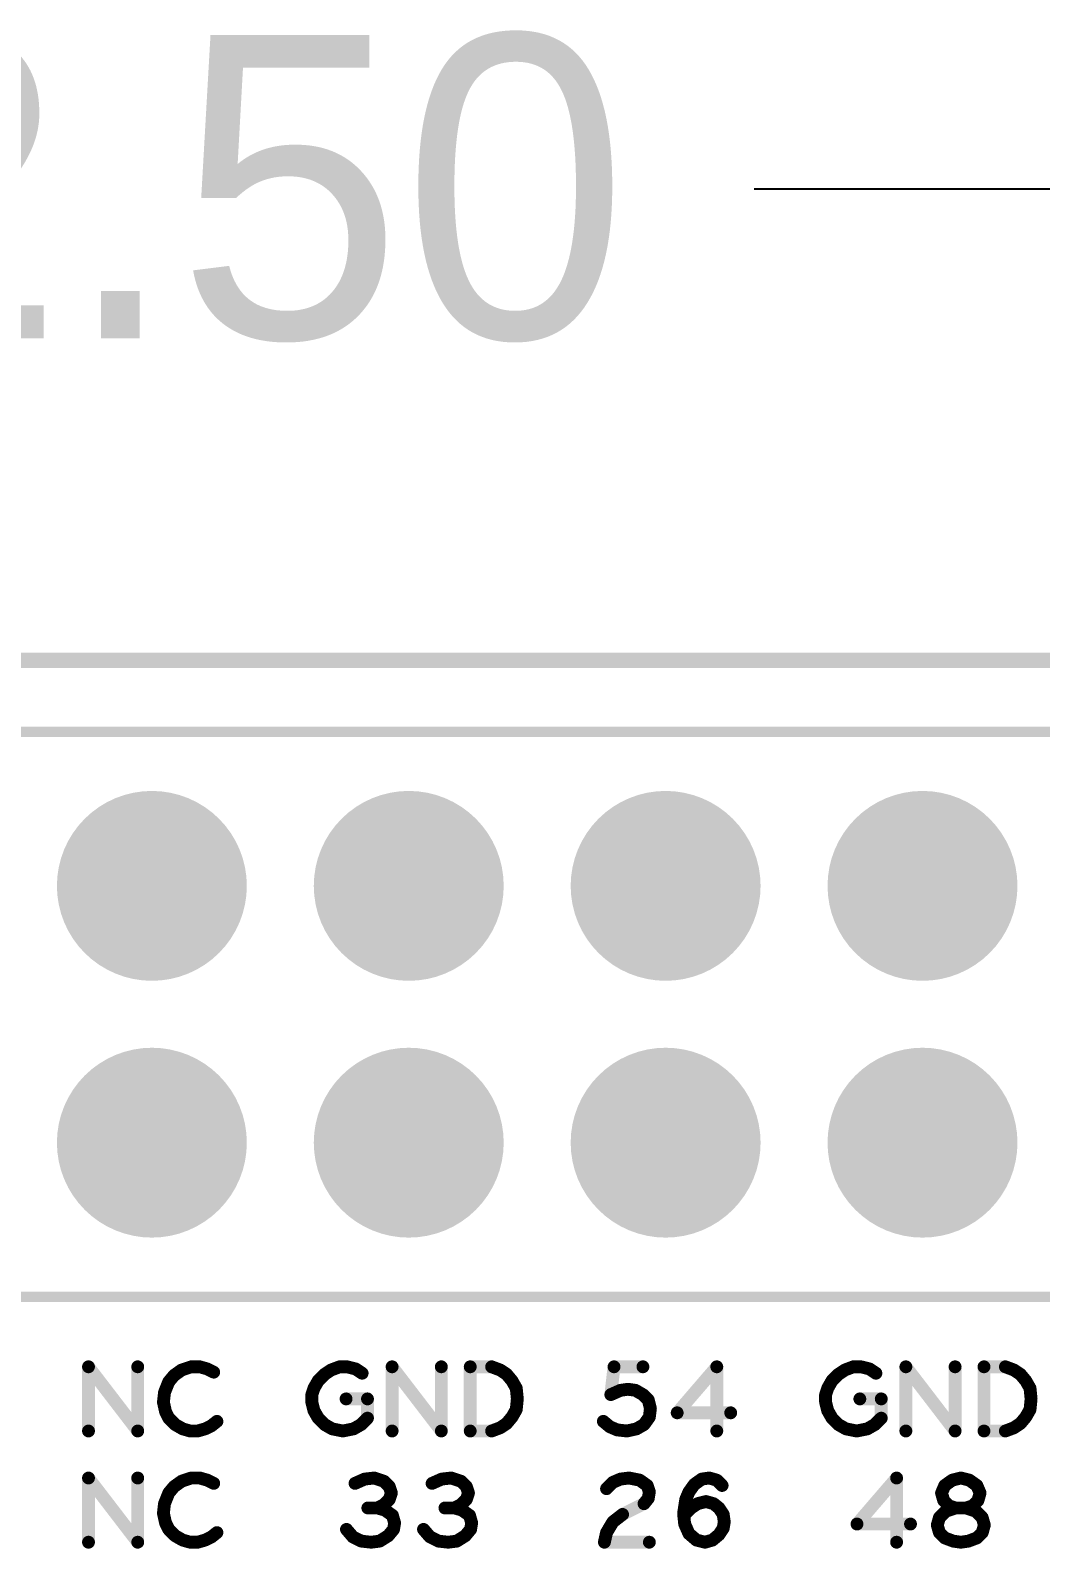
# Model space of a CAD drawing. Extents: x -11 to 101, y 2 to 100.
# Drawn here: x 41.19 to 51.18, y 75.71 to 90.73 of the extents above; entities that cross this region are included whole.
import ezdxf

# ---------------------------------------------------------------- set-up
doc = ezdxf.new("R2010")
doc.units = 0
doc.layers.get('0').update_dxf_attribs({"linetype": 'CONTINUOUS'})
doc.layers.get('DEFPOINTS').update_dxf_attribs({"linetype": 'CONTINUOUS'})
doc.layers.add('SILK_TOP_ART', color=251, linetype='CONTINUOUS')
doc.layers.add('SOLDER_TOP_ART', color=18, linetype='CONTINUOUS')
doc.dimstyles.get("Standard").update_dxf_attribs({"dimtxt": 3, "dimasz": 3, "dimexe": 0.18, "dimexo": 0, "dimgap": 1, "dimtad": 0, "dimtih": 1, "dimtoh": 1, "dimzin": 0, "dimcen": 0.09, "dimazin": 3, "dimtfac": 1, "dimtofl": 0, "dimtmove": 0, "dimatfit": 3})

# ---------------------------------------------------------------- blocks, each defined once
blk = doc.blocks.new('ROUND_165')
at = {"const_width": 0.0635}
blk.add_lwpolyline([(-0.03175, 0, 1), (0.03175, 0, 1)], format="xyb", close=True, dxfattribs=at)
blk = doc.blocks.new('ROUND_346')
at = {"const_width": 0.939}
blk.add_lwpolyline([(-0.4695, 0, 1), (0.4695, 0, 1)], format="xyb", close=True, dxfattribs=at)
blk = doc.blocks.new('*U167')
at = {"color": 0, "linetype": 'CONTINUOUS'}
blk.add_text('82.50', height=3, dxfattribs=at).set_placement((37.06, 87.687))
blk = doc.blocks.new('*D162')
at = {"color": 0, "linetype": 'CONTINUOUS'}
for p, q in [((1.038, 82.5), (1.038, 89.341)), ((83.538, 82.5), (83.538, 89.341)), ((4.038, 89.161), (36.229, 89.161)), ((80.538, 89.161), (48.347, 89.161))]:
    blk.add_line(p, q, dxfattribs=at)
for points in [[(4.038, 89.661), (4.038, 88.661), (1.038, 89.161)], [(80.538, 89.661), (80.538, 88.661), (83.538, 89.161)]]:
    blk.add_solid(points, dxfattribs=at)
at = {"layer": 'DEFPOINTS', "color": 0, "linetype": 'CONTINUOUS'}
for p in [(83.538, 89.161), (1.038, 82.5), (83.538, 82.5)]:
    blk.add_point(p, dxfattribs=at)
at = {"linetype": 'CONTINUOUS'}
blk.add_blockref('*U167', (0, 0), dxfattribs=at)

msp = doc.modelspace()

# ---------------------------------------------------------------- linework, layer by layer
at = {"layer": 'SILK_TOP_ART'}
for points, const_width in [([(81.5, 84.5), (35, 84.5)], 0.1524), ([(7.338, 83.794), (59.662, 83.794)], 0.1016), ([(59.662, 78.206), (7.338, 78.206)], 0.1016), ([(41.7634, 76.8783), (41.7634, 77.5133)], 0.127), ([(41.7634, 77.5133), (42.2502, 76.8783)], 0.127), ([(42.2502, 76.8783), (42.2502, 77.5133)], 0.127), ([(42.6101, 77.4286), (42.5571, 77.3651)], 0.127), ([(42.6841, 77.4815), (42.6101, 77.4286)], 0.127), ([(42.7794, 77.5133), (42.6841, 77.4815)], 0.127), ([(42.8641, 77.5133), (42.7794, 77.5133)], 0.127), ([(42.9381, 77.4921), (42.8641, 77.5133)], 0.127), ([(43.0016, 77.4604), (42.9381, 77.4921)], 0.127), ([(44.0351, 77.3757), (44.0986, 77.4392)], 0.127), ([(44.0986, 77.4392), (44.1621, 77.4815)], 0.127), ([(44.1621, 77.4815), (44.2468, 77.5133)], 0.127), ([(44.2468, 77.5133), (44.3209, 77.5133)], 0.127), ([(44.3209, 77.5133), (44.4055, 77.4921)], 0.127), ([(44.4055, 77.4921), (44.4691, 77.4498)], 0.127), ([(44.7654, 76.8783), (44.7654, 77.5133)], 0.127), ([(44.7654, 77.5133), (45.2522, 76.8783)], 0.127), ([(45.2522, 76.8783), (45.2522, 77.5133)], 0.127), ([(45.538, 76.8783), (45.538, 77.5133)], 0.127), ([(45.538, 77.5133), (45.7496, 77.5133)], 0.127), ([(45.7496, 77.5133), (45.8343, 77.4815)], 0.127), ([(45.8343, 77.4815), (45.8978, 77.4392)], 0.127), ([(45.8978, 77.4392), (45.9507, 77.3757)], 0.127), ([(46.9281, 77.2381), (46.9598, 77.5133)], 0.127), ([(46.9598, 77.5133), (47.2455, 77.5133)], 0.127), ([(47.9758, 77.5133), (47.5842, 77.0582)], 0.127), ([(47.9758, 76.8783), (47.9758, 77.5133)], 0.127), ([(49.1151, 77.3757), (49.1786, 77.4392)], 0.127), ([(49.1786, 77.4392), (49.2421, 77.4815)], 0.127), ([(49.2421, 77.4815), (49.3268, 77.5133)], 0.127), ([(49.3268, 77.5133), (49.4009, 77.5133)], 0.127), ([(49.4009, 77.5133), (49.4855, 77.4921)], 0.127), ([(49.4855, 77.4921), (49.5491, 77.4498)], 0.127), ([(49.8454, 76.8783), (49.8454, 77.5133)], 0.127), ([(49.8454, 77.5133), (50.3322, 76.8783)], 0.127), ([(50.3322, 76.8783), (50.3322, 77.5133)], 0.127), ([(50.618, 76.8783), (50.618, 77.5133)], 0.127), ([(50.618, 77.5133), (50.8296, 77.5133)], 0.127), ([(50.8296, 77.5133), (50.9143, 77.4815)], 0.127), ([(50.9143, 77.4815), (50.9778, 77.4392)], 0.127), ([(50.9778, 77.4392), (51.0307, 77.3757)], 0.127), ([(42.5571, 77.3651), (42.5148, 77.2593)], 0.127), ([(43.9716, 77.2381), (43.9928, 77.3016)], 0.127), ([(43.9928, 77.3016), (44.0351, 77.3757)], 0.127), ([(45.9507, 77.3757), (45.9931, 77.3016)], 0.127), ([(45.9931, 77.3016), (46.0036, 77.1958)], 0.127), ([(47.0233, 77.2805), (46.9281, 77.2381)], 0.127), ([(47.0974, 77.291), (47.0233, 77.2805)], 0.127), ([(47.1715, 77.2805), (47.0974, 77.291)], 0.127), ([(47.2455, 77.2381), (47.1715, 77.2805)], 0.127), ([(49.0516, 77.2381), (49.0728, 77.3016)], 0.127), ([(49.0728, 77.3016), (49.1151, 77.3757)], 0.127), ([(51.0307, 77.3757), (51.0731, 77.3016)], 0.127), ([(51.0731, 77.3016), (51.0836, 77.1958)], 0.127), ([(42.5148, 77.2593), (42.5042, 77.164)], 0.127), ([(42.5042, 77.164), (42.5254, 77.0688)], 0.127), ([(43.9716, 77.164), (43.9716, 77.2381)], 0.127), ([(43.9928, 77.0794), (43.9716, 77.164)], 0.127), ([(44.3103, 77.1958), (44.522, 77.1958)], 0.127), ([(44.522, 77.1958), (44.522, 77.0053)], 0.127), ([(46.0036, 77.1958), (45.9931, 77.09)], 0.127), ([(47.2985, 77.1852), (47.2455, 77.2381)], 0.127), ([(47.3196, 77.1005), (47.2985, 77.1852)], 0.127), ([(49.0516, 77.164), (49.0516, 77.2381)], 0.127), ([(49.0728, 77.0794), (49.0516, 77.164)], 0.127), ([(49.3903, 77.1958), (49.602, 77.1958)], 0.127), ([(49.602, 77.1958), (49.602, 77.0053)], 0.127), ([(51.0836, 77.1958), (51.0731, 77.09)], 0.127), ([(42.5254, 77.0688), (42.5571, 77.0053)], 0.127), ([(42.5571, 77.0053), (42.6206, 76.9418)], 0.127), ([(42.9805, 76.9312), (43.0334, 76.9735)], 0.127), ([(44.0351, 77.0053), (43.9928, 77.0794)], 0.127), ([(44.0986, 76.9418), (44.0351, 77.0053)], 0.127), ([(44.522, 77.0053), (44.4585, 76.9418)], 0.127), ([(45.9507, 77.0159), (45.8978, 76.9524)], 0.127), ([(45.9931, 77.09), (45.9507, 77.0159)], 0.127), ([(46.854, 76.9735), (46.9175, 76.9206)], 0.127), ([(47.2561, 76.9418), (47.3091, 77.0159)], 0.127), ([(47.3091, 77.0159), (47.3196, 77.1005)], 0.127), ([(47.5842, 77.0582), (48.1134, 77.0582)], 0.127), ([(49.1151, 77.0053), (49.0728, 77.0794)], 0.127), ([(49.1786, 76.9418), (49.1151, 77.0053)], 0.127), ([(49.602, 77.0053), (49.5385, 76.9418)], 0.127), ([(51.0307, 77.0159), (50.9778, 76.9524)], 0.127), ([(51.0731, 77.09), (51.0307, 77.0159)], 0.127), ([(42.6206, 76.9418), (42.6947, 76.8995)], 0.127), ([(42.6947, 76.8995), (42.7688, 76.8783)], 0.127), ([(42.7688, 76.8783), (42.8429, 76.8783)], 0.127), ([(42.8429, 76.8783), (42.917, 76.8995)], 0.127), ([(42.917, 76.8995), (42.9805, 76.9312)], 0.127), ([(44.1727, 76.8995), (44.0986, 76.9418)], 0.127), ([(44.2786, 76.8783), (44.1727, 76.8995)], 0.127), ([(44.3844, 76.8995), (44.2786, 76.8783)], 0.127), ([(44.4585, 76.9418), (44.3844, 76.8995)], 0.127), ([(45.7496, 76.8783), (45.538, 76.8783)], 0.127), ([(45.8343, 76.91), (45.7496, 76.8783)], 0.127), ([(45.8978, 76.9524), (45.8343, 76.91)], 0.127), ([(46.9175, 76.9206), (46.9915, 76.8889)], 0.127), ([(46.9915, 76.8889), (47.0868, 76.8783)], 0.127), ([(47.0868, 76.8783), (47.1821, 76.8995)], 0.127), ([(47.1821, 76.8995), (47.2561, 76.9418)], 0.127), ([(49.2527, 76.8995), (49.1786, 76.9418)], 0.127), ([(49.3586, 76.8783), (49.2527, 76.8995)], 0.127), ([(49.4644, 76.8995), (49.3586, 76.8783)], 0.127), ([(49.5385, 76.9418), (49.4644, 76.8995)], 0.127), ([(50.8296, 76.8783), (50.618, 76.8783)], 0.127), ([(50.9143, 76.91), (50.8296, 76.8783)], 0.127), ([(50.9778, 76.9524), (50.9143, 76.91)], 0.127), ([(41.7634, 75.7783), (41.7634, 76.4133)], 0.127), ([(41.7634, 76.4133), (42.2502, 75.7783)], 0.127), ([(42.2502, 75.7783), (42.2502, 76.4133)], 0.127), ([(42.6841, 76.3815), (42.6101, 76.3286)], 0.127), ([(42.7794, 76.4133), (42.6841, 76.3815)], 0.127), ([(42.8641, 76.4133), (42.7794, 76.4133)], 0.127), ([(42.9381, 76.3921), (42.8641, 76.4133)], 0.127), ([(43.0016, 76.3604), (42.9381, 76.3921)], 0.127), ([(44.4939, 76.4027), (44.3986, 76.3604)], 0.127), ([(44.5891, 76.4133), (44.4939, 76.4027)], 0.127), ([(44.6844, 76.3815), (44.5891, 76.4133)], 0.127), ([(44.7373, 76.3286), (44.6844, 76.3815)], 0.127), ([(45.2559, 76.4027), (45.1606, 76.3604)], 0.127), ([(45.3511, 76.4133), (45.2559, 76.4027)], 0.127), ([(45.4464, 76.3815), (45.3511, 76.4133)], 0.127), ([(45.4993, 76.3286), (45.4464, 76.3815)], 0.127), ([(46.8857, 76.3075), (46.9492, 76.371)], 0.127), ([(46.9492, 76.371), (47.0233, 76.4027)], 0.127), ([(47.0233, 76.4027), (47.108, 76.4133)], 0.127), ([(47.108, 76.4133), (47.2138, 76.3921)], 0.127), ([(47.2138, 76.3921), (47.2879, 76.3392)], 0.127), ([(47.7535, 76.3498), (47.8276, 76.4027)], 0.127), ([(47.8276, 76.4027), (47.9017, 76.4133)], 0.127), ([(47.9017, 76.4133), (47.9758, 76.3921)], 0.127), ([(47.9758, 76.3921), (48.0287, 76.3392)], 0.127), ([(49.7538, 76.4133), (49.3622, 75.9582)], 0.127), ([(49.7538, 75.7783), (49.7538, 76.4133)], 0.127), ([(50.2301, 76.3392), (50.3041, 76.3921)], 0.127), ([(50.3041, 76.3921), (50.3888, 76.4133)], 0.127), ([(50.3888, 76.4133), (50.4735, 76.3921)], 0.127), ([(50.4735, 76.3921), (50.5475, 76.3392)], 0.127), ([(42.5571, 76.2651), (42.5148, 76.1593)], 0.127), ([(42.6101, 76.3286), (42.5571, 76.2651)], 0.127), ([(44.7585, 76.2651), (44.7373, 76.3286)], 0.127), ([(44.7373, 76.2016), (44.7585, 76.2651)], 0.127), ([(45.5205, 76.2651), (45.4993, 76.3286)], 0.127), ([(45.4993, 76.2016), (45.5205, 76.2651)], 0.127), ([(47.2879, 76.3392), (47.3091, 76.2757)], 0.127), ([(47.3091, 76.2757), (47.2985, 76.2122)], 0.127), ([(47.6689, 76.2016), (47.7006, 76.2757)], 0.127), ([(47.7006, 76.2757), (47.7535, 76.3498)], 0.127), ([(50.1983, 76.2651), (50.2301, 76.3392)], 0.127), ([(50.2195, 76.191), (50.1983, 76.2651)], 0.127), ([(50.5475, 76.3392), (50.5793, 76.2651)], 0.127), ([(50.5793, 76.2651), (50.5581, 76.191)], 0.127), ([(42.5148, 76.1593), (42.5042, 76.064)], 0.127), ([(44.6209, 76.117), (44.5256, 76.117)], 0.127), ([(44.6209, 76.117), (44.6844, 76.1487)], 0.127), ([(44.695, 76.0958), (44.6209, 76.117)], 0.127), ([(44.6844, 76.1487), (44.7373, 76.2016)], 0.127), ([(44.7691, 76.0429), (44.695, 76.0958)], 0.127), ([(45.3829, 76.117), (45.2876, 76.117)], 0.127), ([(45.3829, 76.117), (45.4464, 76.1487)], 0.127), ([(45.457, 76.0958), (45.3829, 76.117)], 0.127), ([(45.4464, 76.1487), (45.4993, 76.2016)], 0.127), ([(45.5311, 76.0429), (45.457, 76.0958)], 0.127), ([(47.2561, 76.1593), (47.0445, 76.0535)], 0.127), ([(47.2985, 76.2122), (47.2561, 76.1593)], 0.127), ([(47.6477, 76.064), (47.6689, 76.2016)], 0.127), ([(47.6477, 76.0429), (47.7218, 76.117)], 0.127), ([(47.7218, 76.117), (47.7853, 76.1593)], 0.127), ([(47.7853, 76.1593), (47.87, 76.1805)], 0.127), ([(47.87, 76.1805), (47.9441, 76.1593)], 0.127), ([(47.9441, 76.1593), (47.997, 76.117)], 0.127), ([(47.997, 76.117), (48.0393, 76.0535)], 0.127), ([(50.2406, 76.0852), (50.1771, 76.0217)], 0.127), ([(50.2724, 76.1381), (50.2195, 76.191)], 0.127), ([(50.3359, 76.117), (50.2406, 76.0852)], 0.127), ([(50.3359, 76.117), (50.2724, 76.1381)], 0.127), ([(50.4417, 76.117), (50.3359, 76.117)], 0.127), ([(50.4417, 76.117), (50.3359, 76.117)], 0.127), ([(50.5052, 76.1381), (50.4417, 76.117)], 0.127), ([(50.537, 76.0852), (50.4417, 76.117)], 0.127), ([(50.5581, 76.191), (50.5052, 76.1381)], 0.127), ([(50.6005, 76.0217), (50.537, 76.0852)], 0.127), ([(42.5042, 76.064), (42.5254, 75.9688)], 0.127), ([(42.5254, 75.9688), (42.5571, 75.9053)], 0.127), ([(44.7902, 75.9688), (44.7691, 76.0429)], 0.127), ([(44.7796, 75.9053), (44.7902, 75.9688)], 0.127), ([(45.5522, 75.9688), (45.5311, 76.0429)], 0.127), ([(45.5416, 75.9053), (45.5522, 75.9688)], 0.127), ([(46.9492, 75.9794), (46.8857, 75.8735)], 0.127), ([(47.0445, 76.0535), (46.9492, 75.9794)], 0.127), ([(47.6583, 75.9582), (47.6477, 76.064)], 0.127), ([(47.7006, 75.8629), (47.6583, 75.9582)], 0.127), ([(48.0393, 76.0535), (48.0499, 75.9794)], 0.127), ([(48.0499, 75.9794), (48.0393, 75.9159)], 0.127), ([(49.3622, 75.9582), (49.8914, 75.9582)], 0.127), ([(50.1771, 76.0217), (50.156, 75.9476)], 0.127), ([(50.156, 75.9476), (50.1771, 75.8735)], 0.127), ([(50.6216, 75.9476), (50.6005, 76.0217)], 0.127), ([(50.6005, 75.8735), (50.6216, 75.9476)], 0.127), ([(42.5571, 75.9053), (42.6206, 75.8418)], 0.127), ([(42.6206, 75.8418), (42.6947, 75.7995)], 0.127), ([(42.6947, 75.7995), (42.7688, 75.7783)], 0.127), ([(42.7688, 75.7783), (42.8429, 75.7783)], 0.127), ([(42.8429, 75.7783), (42.917, 75.7995)], 0.127), ([(42.917, 75.7995), (42.9805, 75.8312)], 0.127), ([(42.9805, 75.8312), (43.0334, 75.8735)], 0.127), ([(44.314, 75.9053), (44.3775, 75.8312)], 0.127), ([(44.3775, 75.8312), (44.4621, 75.7889)], 0.127), ([(44.4621, 75.7889), (44.5574, 75.7783)], 0.127), ([(44.5574, 75.7783), (44.6421, 75.7889)], 0.127), ([(44.6421, 75.7889), (44.7267, 75.8418)], 0.127), ([(44.7267, 75.8418), (44.7796, 75.9053)], 0.127), ([(45.076, 75.9053), (45.1395, 75.8312)], 0.127), ([(45.1395, 75.8312), (45.2241, 75.7889)], 0.127), ([(45.2241, 75.7889), (45.3194, 75.7783)], 0.127), ([(45.3194, 75.7783), (45.4041, 75.7889)], 0.127), ([(45.4041, 75.7889), (45.4887, 75.8418)], 0.127), ([(45.4887, 75.8418), (45.5416, 75.9053)], 0.127), ([(46.8857, 75.8735), (46.8645, 75.7783)], 0.127), ([(46.8645, 75.7783), (47.3091, 75.7783)], 0.127), ([(47.7747, 75.7995), (47.7006, 75.8629)], 0.127), ([(47.8594, 75.7783), (47.7747, 75.7995)], 0.127), ([(47.9335, 75.7995), (47.8594, 75.7783)], 0.127), ([(47.997, 75.8524), (47.9335, 75.7995)], 0.127), ([(48.0393, 75.9159), (47.997, 75.8524)], 0.127), ([(50.1771, 75.8735), (50.2301, 75.8206)], 0.127), ([(50.2301, 75.8206), (50.3147, 75.7889)], 0.127), ([(50.3147, 75.7889), (50.3888, 75.7783)], 0.127), ([(50.3888, 75.7783), (50.4629, 75.7889)], 0.127), ([(50.4629, 75.7889), (50.5475, 75.8206)], 0.127), ([(50.5475, 75.8206), (50.6005, 75.8735)], 0.127)]:
    msp.add_lwpolyline(points, dxfattribs=dict(at, const_width=const_width))
at = {"layer": 'SOLDER_TOP_ART', "const_width": 0.1524}
msp.add_lwpolyline([(81.5, 84.5), (35, 84.5)], dxfattribs=at)

# ---------------------------------------------------------------- block references
at = {"layer": 'SILK_TOP_ART'}
for p in [(41.7634, 77.5133), (42.2502, 77.5133), (42.6101, 77.4286), (42.6841, 77.4815), (42.7794, 77.5133), (42.8641, 77.5133), (42.9381, 77.4921), (43.0016, 77.4604), (44.0986, 77.4392), (44.1621, 77.4815), (44.2468, 77.5133), (44.3209, 77.5133), (44.4055, 77.4921), (44.4691, 77.4498), (44.7654, 77.5133), (45.2522, 77.5133), (45.538, 77.5133), (45.7496, 77.5133), (45.8343, 77.4815), (45.8978, 77.4392), (46.9598, 77.5133), (47.2455, 77.5133), (47.9758, 77.5133), (49.1786, 77.4392), (49.2421, 77.4815), (49.3268, 77.5133), (49.4009, 77.5133), (49.4855, 77.4921), (49.5491, 77.4498), (49.8454, 77.5133), (50.3322, 77.5133), (50.618, 77.5133), (50.8296, 77.5133), (50.9143, 77.4815), (50.9778, 77.4392), (42.5571, 77.3651), (43.9928, 77.3016), (44.0351, 77.3757), (45.9507, 77.3757), (45.9931, 77.3016), (47.0233, 77.2805), (47.0974, 77.291), (47.1715, 77.2805), (49.0728, 77.3016), (49.1151, 77.3757), (51.0307, 77.3757), (51.0731, 77.3016), (42.5042, 77.164), (42.5148, 77.2593), (43.9716, 77.2381), (43.9716, 77.164), (44.3103, 77.1958), (44.522, 77.1958), (46.0036, 77.1958), (46.9281, 77.2381), (47.2455, 77.2381), (47.2985, 77.1852), (49.0516, 77.2381), (49.0516, 77.164), (49.3903, 77.1958), (49.602, 77.1958), (51.0836, 77.1958), (42.5254, 77.0688), (42.5571, 77.0053), (43.0334, 76.9735), (43.9928, 77.0794), (44.0351, 77.0053), (44.522, 77.0053), (45.9507, 77.0159), (45.9931, 77.09), (46.854, 76.9735), (47.3091, 77.0159), (47.3196, 77.1005), (47.5842, 77.0582), (48.1134, 77.0582), (49.0728, 77.0794), (49.1151, 77.0053), (49.602, 77.0053), (51.0307, 77.0159), (51.0731, 77.09), (41.7634, 76.8783), (42.2502, 76.8783), (42.6206, 76.9418), (42.6947, 76.8995), (42.7688, 76.8783), (42.8429, 76.8783), (42.917, 76.8995), (42.9805, 76.9312), (44.0986, 76.9418), (44.1727, 76.8995), (44.2786, 76.8783), (44.3844, 76.8995), (44.4585, 76.9418), (44.7654, 76.8783), (45.2522, 76.8783), (45.538, 76.8783), (45.538, 76.8783), (45.7496, 76.8783), (45.8343, 76.91), (45.8978, 76.9524), (46.9175, 76.9206), (46.9915, 76.8889), (47.0868, 76.8783), (47.1821, 76.8995), (47.2561, 76.9418), (47.9758, 76.8783), (49.1786, 76.9418), (49.2527, 76.8995), (49.3586, 76.8783), (49.4644, 76.8995), (49.5385, 76.9418), (49.8454, 76.8783), (50.3322, 76.8783), (50.618, 76.8783), (50.618, 76.8783), (50.8296, 76.8783), (50.9143, 76.91), (50.9778, 76.9524), (41.7634, 76.4133), (42.2502, 76.4133), (42.6841, 76.3815), (42.7794, 76.4133), (42.8641, 76.4133), (42.9381, 76.3921), (44.4939, 76.4027), (44.5891, 76.4133), (44.6844, 76.3815), (45.2559, 76.4027), (45.3511, 76.4133), (45.4464, 76.3815), (46.9492, 76.371), (47.0233, 76.4027), (47.108, 76.4133), (47.2138, 76.3921), (47.8276, 76.4027), (47.9017, 76.4133), (47.9758, 76.3921), (49.7538, 76.4133), (50.3041, 76.3921), (50.3888, 76.4133), (50.4735, 76.3921), (42.5571, 76.2651), (42.6101, 76.3286), (43.0016, 76.3604), (44.3986, 76.3604), (44.7373, 76.3286), (44.7585, 76.2651), (45.1606, 76.3604), (45.4993, 76.3286), (45.5205, 76.2651), (46.8857, 76.3075), (47.2879, 76.3392), (47.3091, 76.2757), (47.7006, 76.2757), (47.7535, 76.3498), (48.0287, 76.3392), (50.1983, 76.2651), (50.2301, 76.3392), (50.5475, 76.3392), (50.5793, 76.2651), (42.5148, 76.1593), (44.5256, 76.117), (44.6209, 76.117), (44.6209, 76.117), (44.6844, 76.1487), (44.695, 76.0958), (44.7373, 76.2016), (45.2876, 76.117), (45.3829, 76.117), (45.3829, 76.117), (45.4464, 76.1487), (45.457, 76.0958), (45.4993, 76.2016), (47.2561, 76.1593), (47.2985, 76.2122), (47.6689, 76.2016), (47.7218, 76.117), (47.7853, 76.1593), (47.87, 76.1805), (47.9441, 76.1593), (47.997, 76.117), (50.2195, 76.191), (50.2406, 76.0852), (50.2724, 76.1381), (50.3359, 76.117), (50.3359, 76.117), (50.4417, 76.117), (50.4417, 76.117), (50.5052, 76.1381), (50.537, 76.0852), (50.5581, 76.191), (42.5042, 76.064), (42.5254, 75.9688), (44.7691, 76.0429), (44.7902, 75.9688), (45.5311, 76.0429), (45.5522, 75.9688), (46.9492, 75.9794), (47.0445, 76.0535), (47.6477, 76.064), (47.6477, 76.0429), (47.6583, 75.9582), (48.0393, 76.0535), (48.0499, 75.9794), (49.3622, 75.9582), (49.8914, 75.9582), (50.156, 75.9476), (50.1771, 76.0217), (50.6005, 76.0217), (50.6216, 75.9476), (41.7634, 75.7783), (42.2502, 75.7783), (42.5571, 75.9053), (42.6206, 75.8418), (42.6947, 75.7995), (42.7688, 75.7783), (42.8429, 75.7783), (42.917, 75.7995), (42.9805, 75.8312), (43.0334, 75.8735), (44.314, 75.9053), (44.3775, 75.8312), (44.4621, 75.7889), (44.5574, 75.7783), (44.6421, 75.7889), (44.7267, 75.8418), (44.7796, 75.9053), (45.076, 75.9053), (45.1395, 75.8312), (45.2241, 75.7889), (45.3194, 75.7783), (45.4041, 75.7889), (45.4887, 75.8418), (45.5416, 75.9053), (46.8645, 75.7783), (46.8857, 75.8735), (47.3091, 75.7783), (47.7006, 75.8629), (47.7747, 75.7995), (47.8594, 75.7783), (47.9335, 75.7995), (47.997, 75.8524), (48.0393, 75.9159), (49.7538, 75.7783), (50.1771, 75.8735), (50.2301, 75.8206), (50.3147, 75.7889), (50.3888, 75.7783), (50.3888, 75.7783), (50.4629, 75.7889), (50.5475, 75.8206), (50.6005, 75.8735)]:
    msp.add_blockref('ROUND_165', p, dxfattribs=at)
at = {"layer": 'SOLDER_TOP_ART'}
for p in [(42.39, 82.27), (44.93, 82.27), (47.47, 82.27), (50.01, 82.27), (42.39, 79.73), (44.93, 79.73), (47.47, 79.73), (50.01, 79.73)]:
    msp.add_blockref('ROUND_346', p, dxfattribs=at)

# ---------------------------------------------------------------- dimensions: what is measured, and where the dimension line sits
at = {"linetype": 'CONTINUOUS'}
dim = msp.add_linear_dim(base=(83.5381, 89.161098), p1=(1.0381, 82.5), p2=(83.5381, 82.5), dimstyle='Standard', dxfattribs=at)
dim.commit()
dim.dimension.update_dxf_attribs({"geometry": '*D162', "text_midpoint": (42.2881, 89.161098)})

doc.saveas('drawing.dxf')
